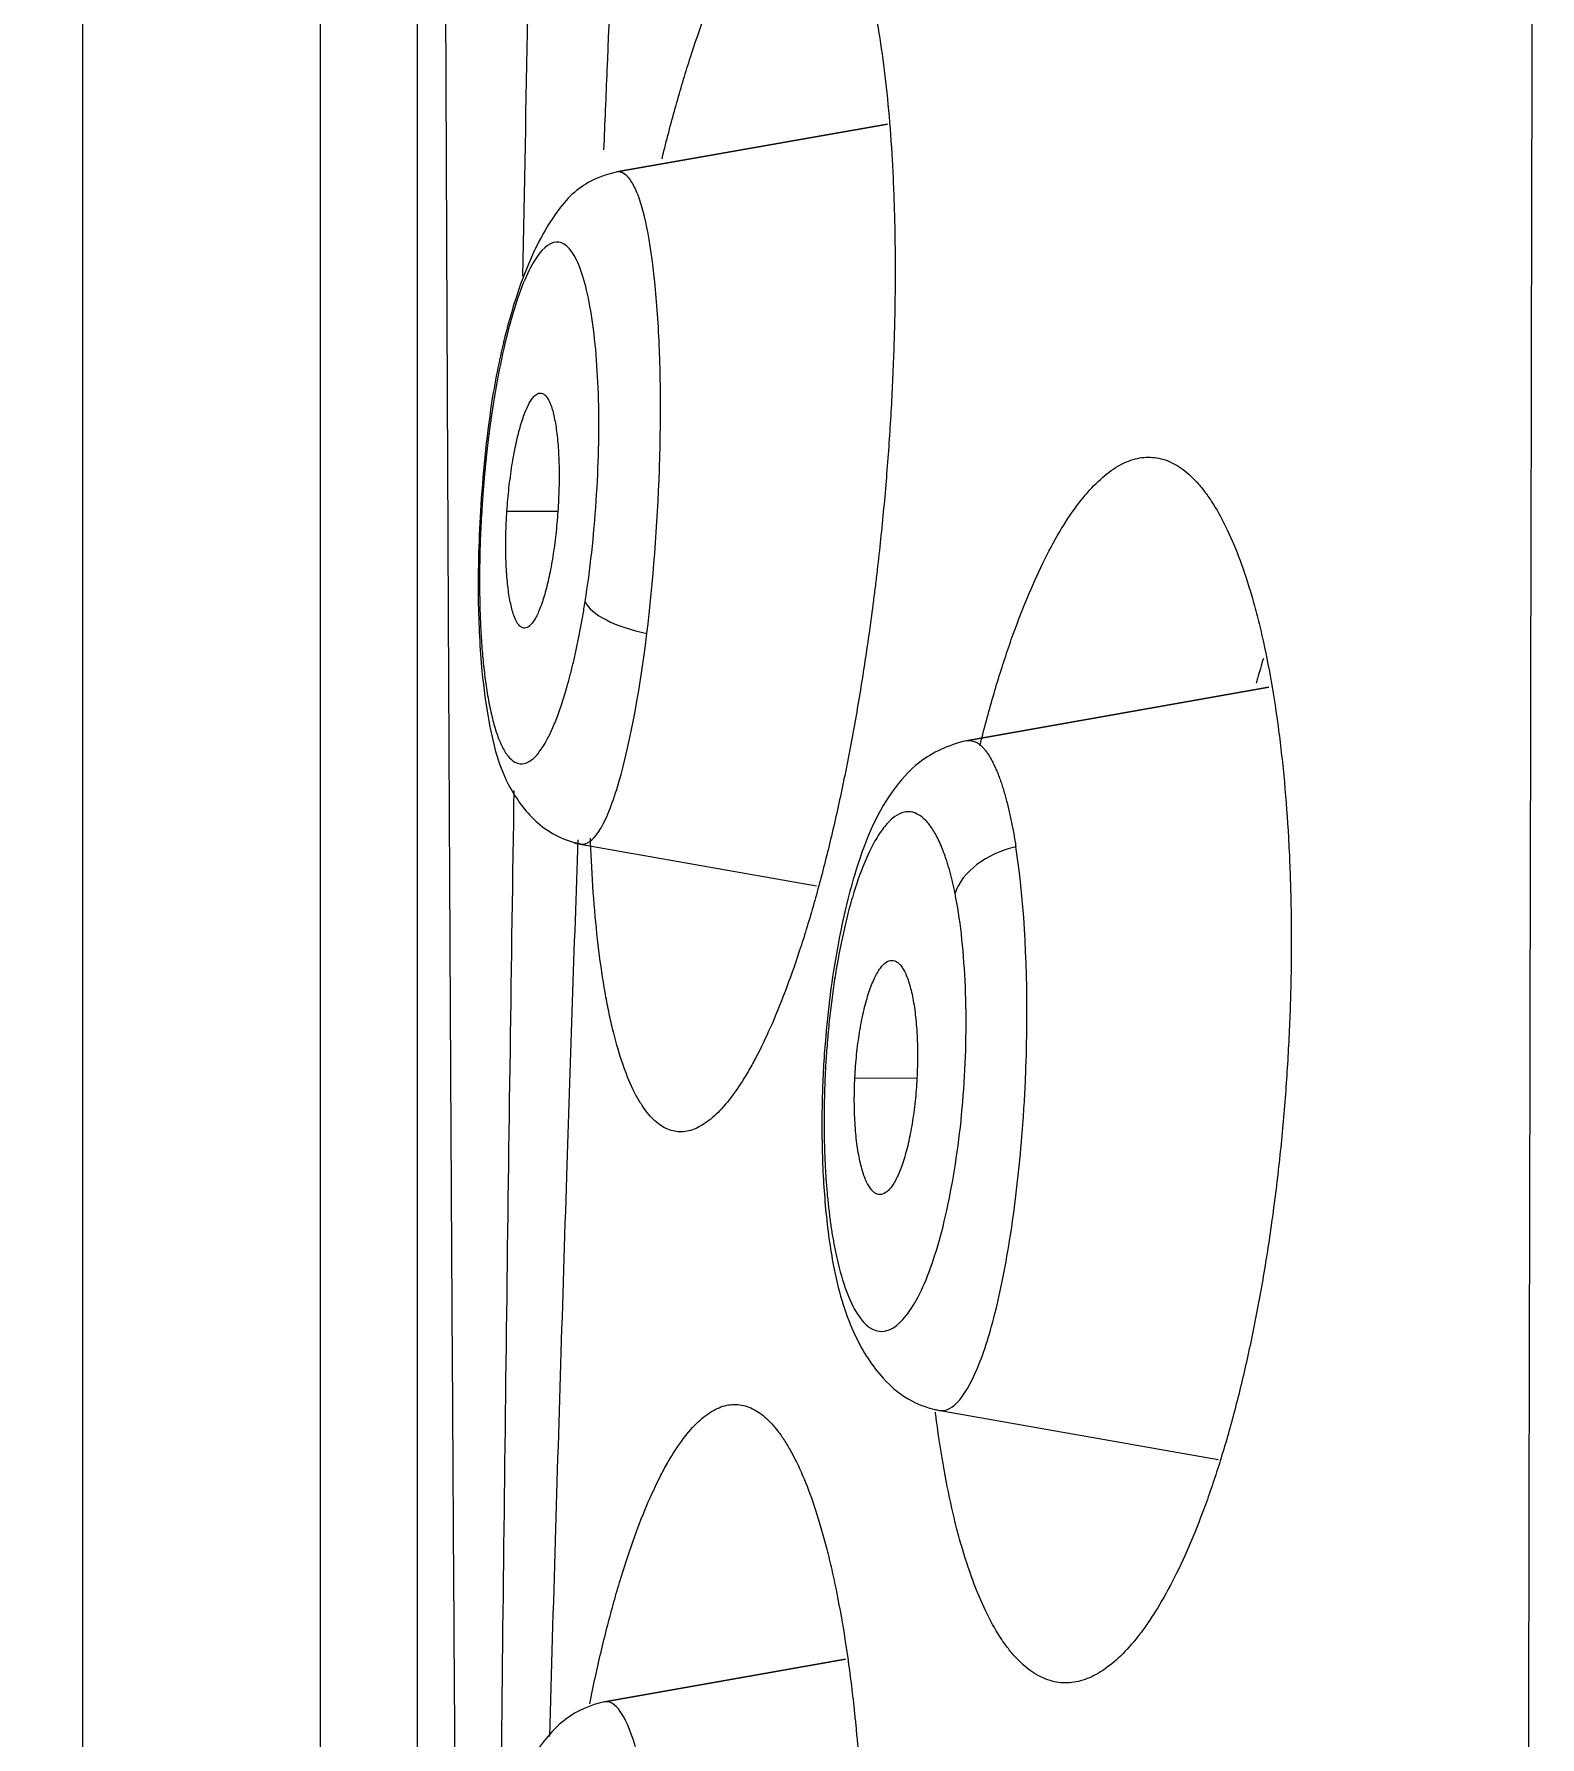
# Model space of a CAD drawing. Extents: x 541 to 1062, y 0 to 382.
# Drawn here: x 774.9 to 780.76, y 280.25 to 286.87 of the extents above; entities that cross this region are included whole.
import ezdxf

# ---------------------------------------------------------------- set-up
doc = ezdxf.new("R2010")
doc.units = 0
doc.header["$LTSCALE"] = 10
doc.header["$MEASUREMENT"] = 0
doc.header["$PDMODE"] = 3
doc.header["$PDSIZE"] = -10
doc.layers.get('0').update_dxf_attribs({"linetype": 'CONTINUOUS'})
doc.layers.get('DEFPOINTS').update_dxf_attribs({"linetype": 'CONTINUOUS'})
doc.layers.add('1', color=7, linetype='CONTINUOUS')
doc.styles.add('Daelim Dimension', font='')
doc.styles.get('Daelim Dimension').set_extended_font_data('NanumGothic')
doc.dimstyles.new('DEFAULT', dxfattribs={"dimscale": 2, "dimtxt": 2, "dimasz": 2, "dimexe": 0, "dimexo": 2, "dimgap": 1, "dimtad": 1, "dimdec": 1, "dimzin": 9, "dimdsep": 46, "dimtxsty": 'Daelim Dimension', "dimcen": 0.5, "dimclrd": 252, "dimclre": 252, "dimclrt": 3, "dimadec": 1, "dimazin": 0, "dimtfac": 1, "dimtdec": 1, "dimtix": 1, "dimtmove": 0, "dimatfit": 3, "dimfxl": 1, "dimtolj": 1, "dimtzin": 1, "dimlwd": 9, "dimlwe": 9, "dimarcsym": 0})

# ---------------------------------------------------------------- blocks, each defined once
blk = doc.blocks.new('*D9')
at = {"color": 5, "linetype": 'ByBlock', "lineweight": 9, "ltscale": 0.5, "transparency": 16777216}
for p, q in [((729.6377, 97.5389), (729.6377, 341.2206)), ((733.6377, 341.2206), (805.042, 341.2206)), ((809.042, 265.765), (809.042, 341.2206))]:
    blk.add_line(p, q, dxfattribs=at)
at = {"color": 5, "ltscale": 0.5, "transparency": 16777216}
for points in [[(733.6377, 341.8873), (733.6377, 340.5539), (729.6377, 341.2206)], [(805.042, 341.8873), (805.042, 340.5539), (809.042, 341.2206)]]:
    blk.add_solid(points, dxfattribs=at)
at = {"layer": 'DEFPOINTS', "color": 0, "ltscale": 0.5, "transparency": 16777216}
for p in [(809.042, 341.2206), (809.042, 261.765), (729.6377, 93.5389)]:
    blk.add_point(p, dxfattribs=at)
at = {"color": 7, "ltscale": 0.5, "transparency": 16777216, "insert": (769.3398, 346.2206), "char_height": 6, "attachment_point": 5, "style": 'Daelim Dimension'}
blk.add_mtext('\\A1;79.4', dxfattribs=at)

msp = doc.modelspace()

# ---------------------------------------------------------------- linework, layer by layer
at = {"layer": '1', "color": 7, "linetype": 'Continuous', "lineweight": 13}
for p, q in [((776.3946, 302.2637), (776.3946, 249.8852)), ((776.0168, 301.8878), (776.0168, 276.0745)), ((775.094, 276.0745), (775.094, 300.9017)), ((776.7434, 285.0164), (776.941, 285.0154)), ((778.5292, 284.1233), (779.7059, 284.3308)), ((778.0963, 282.8128), (778.3373, 282.8112)), ((777.1228, 280.3864), (778.0594, 280.5515))]:
    msp.add_line(p, q, dxfattribs=at)
at = {"layer": '1', "color": 7, "linetype": 'Continuous', "lineweight": 18}
for p, q in [((778.2227, 286.5211), (777.1692, 286.3353)), ((777.1695, 286.3354), (778.2227, 286.5211)), ((779.7059, 284.3308), (778.5288, 284.1233)), ((777.0056, 283.7253), (777.9473, 283.5593)), ((778.4058, 281.5223), (779.509, 281.3277)), ((778.0594, 280.5515), (777.1226, 280.3863))]:
    msp.add_line(p, q, dxfattribs=at)
at = {"layer": '1', "color": 7, "linetype": 'Continuous', "lineweight": 13}
for centre, major_axis, ratio, start_param, end_param in [((777.3396, 284.6449), (-0.2963, 0.0467), 0.375022, 0.239175, 1.453291), ((778.7747, 283.5133), (-0.2941, -0.0594), 0.679675, 4.752543, 5.914226)]:
    msp.add_ellipse(centre, major_axis=major_axis, ratio=ratio, start_param=start_param, end_param=end_param, dxfattribs=at)
at = {"layer": '1', "color": 7, "linetype": 'Continuous', "lineweight": 18}
for points, knots in [([(780.7491, 295.9735), (780.7434, 293.2116), (780.7357, 290.2542), (780.7234, 284.2266), (780.7171, 281.1374), (780.7045, 274.8029), (780.6979, 271.6788), (780.6879, 267.0649), (780.6847, 265.5362), (780.6811, 263.2686), (780.6805, 262.52), (780.6816, 261.4072), (780.6821, 261.0381), (780.6811, 260.3056), (780.6828, 259.9386), (780.6774, 259.5827)], [0, 0, 0, 0, 0.25, 0.25, 0.5, 0.5, 0.75, 0.75, 0.875, 0.875, 0.9375, 0.9375, 0.96875, 0.96875, 1, 1, 1, 1]), ([(776.5999, 272.4948), (776.5997, 272.5209), (776.598, 272.7103), (776.595, 273.0627), (776.5908, 273.5522), (776.5868, 274.0408), (776.5828, 274.5286), (776.5789, 275.0156), (776.575, 275.5018), (776.5713, 275.9872), (776.565, 276.8026), (776.5567, 277.9444), (776.5465, 279.4047), (776.5369, 280.8495), (776.5308, 281.8568), (776.5274, 282.4389), (776.5265, 282.603), (776.5256, 282.7667), (776.5247, 282.9299), (776.5239, 283.0927), (776.523, 283.255), (776.5222, 283.4169), (776.5213, 283.5783), (776.5205, 283.7392), (776.5197, 283.8997), (776.5189, 284.0598), (776.5181, 284.2194), (776.5173, 284.3785), (776.5166, 284.5373), (776.5158, 284.6955), (776.5151, 284.8533), (776.5144, 285.0107), (776.5136, 285.1676), (776.5129, 285.3241), (776.5122, 285.4801), (776.5115, 285.6357), (776.5109, 285.7909), (776.5102, 285.9456), (776.5095, 286.0998), (776.5089, 286.2537), (776.5082, 286.4071), (776.5076, 286.56), (776.507, 286.7125), (776.5063, 286.8646), (776.5057, 287.0163), (776.5051, 287.1675), (776.5046, 287.3183), (776.504, 287.4686), (776.5034, 287.6186), (776.5031, 287.7182), (776.5029, 287.768)], [0, 0, 0, 0, 0.005001, 0.036235, 0.067379, 0.09844, 0.129427, 0.160351, 0.19122, 0.222042, 0.252828, 0.346665, 0.440009, 0.533118, 0.626247, 0.637063, 0.647866, 0.658657, 0.669436, 0.680203, 0.69096, 0.701706, 0.712442, 0.723168, 0.733884, 0.744592, 0.755291, 0.765983, 0.776666, 0.787343, 0.798012, 0.808675, 0.819332, 0.829984, 0.84063, 0.851272, 0.861909, 0.872543, 0.883173, 0.8938, 0.904425, 0.915047, 0.925668, 0.936287, 0.946905, 0.957523, 0.968142, 0.97876, 0.989379, 1, 1, 1, 1]), ([(777.3464, 286.3865), (777.3489, 286.3965), (777.3676, 286.4721), (777.3869, 286.5447), (777.4126, 286.636), (777.4213, 286.6658), (777.4346, 286.7097), (777.439, 286.7242), (777.4479, 286.7528), (777.4702, 286.8232), (777.5107, 286.941), (777.5658, 287.0795), (777.6032, 287.1596), (777.6268, 287.2057), (777.6315, 287.2147), (777.6409, 287.2322), (777.6551, 287.2578), (777.6691, 287.2813), (777.6972, 287.3255), (777.7344, 287.3772), (777.7712, 287.4143), (777.7987, 287.4366), (777.8079, 287.4432), (777.8261, 287.4543), (777.8352, 287.4589), (777.8622, 287.4698), (777.8799, 287.4731), (777.8973, 287.4725)], [0, 0, 0, 0, 0.014924, 0.113431, 0.113431, 0.162685, 0.162685, 0.187312, 0.187312, 0.211939, 0.310447, 0.408954, 0.507462, 0.507462, 0.532089, 0.532089, 0.556716, 0.605969, 0.605969, 0.704477, 0.802985, 0.802985, 0.852239, 0.852239, 0.901492, 0.901492, 1, 1, 1, 1]), ([(777.8973, 287.4725), (777.9145, 287.4719), (777.9481, 287.463), (777.9956, 287.427), (778.0255, 287.388), (778.0473, 287.353), (778.0544, 287.3404), (778.0684, 287.3131), (778.0753, 287.2986), (778.0952, 287.2525), (778.1205, 287.1841), (778.143, 287.1022), (778.1641, 287.0133), (778.1739, 286.9654), (778.1921, 286.8626), (778.2086, 286.7543), (778.228, 286.5762), (778.2375, 286.447), (778.2423, 286.3629), (778.2432, 286.3459), (778.2448, 286.3116), (778.2456, 286.2943), (778.2478, 286.2419), (778.249, 286.2066), (778.2519, 286.0997), (778.2538, 285.9542), (778.2519, 285.8029), (778.249, 285.6872), (778.2478, 285.6483), (778.2448, 285.5697), (778.2431, 285.5299), (778.2373, 285.4108), (778.2276, 285.2517), (778.2077, 285.0124), (778.1907, 284.8524), (778.1789, 284.7522), (778.1765, 284.7322), (778.1716, 284.6924), (778.164, 284.6328), (778.1561, 284.574), (778.1395, 284.4572), (778.116, 284.3039), (778.0895, 284.1552), (778.072, 284.0638), (778.0684, 284.0456), (778.0612, 284.0093), (778.0576, 283.9912), (778.0465, 283.9374), (778.039, 283.9021), (778.0161, 283.7981), (777.9845, 283.6639), (777.9509, 283.5388), (777.925, 283.4483), (777.9162, 283.4187), (777.8984, 283.3607), (777.8893, 283.3321), (777.862, 283.249), (777.8251, 283.1445), (777.7684, 283.0061), (777.7298, 282.9261), (777.7054, 282.8799), (777.7005, 282.8709), (777.6907, 282.8532), (777.6858, 282.8446), (777.6711, 282.8194), (777.6613, 282.8035), (777.632, 282.7586), (777.5931, 282.7059), (777.5547, 282.6674), (777.526, 282.6439), (777.5165, 282.637), (777.4975, 282.625), (777.488, 282.6199), (777.4597, 282.6074), (777.4412, 282.603), (777.423, 282.6023)], [0, 0, 0, 0, 0.03125, 0.0625, 0.09375, 0.09375, 0.109375, 0.109375, 0.125, 0.125, 0.15625, 0.1875, 0.1875, 0.21875, 0.21875, 0.25, 0.28125, 0.3125, 0.3125, 0.320313, 0.320313, 0.328125, 0.328125, 0.34375, 0.34375, 0.375, 0.40625, 0.40625, 0.421875, 0.421875, 0.4375, 0.4375, 0.46875, 0.5, 0.53125, 0.53125, 0.539063, 0.539063, 0.546875, 0.5625, 0.5625, 0.59375, 0.625, 0.625, 0.632813, 0.632813, 0.640625, 0.640625, 0.65625, 0.65625, 0.6875, 0.71875, 0.71875, 0.734375, 0.734375, 0.75, 0.75, 0.78125, 0.8125, 0.84375, 0.84375, 0.851563, 0.851563, 0.859375, 0.859375, 0.875, 0.875, 0.90625, 0.9375, 0.9375, 0.953125, 0.953125, 0.96875, 0.96875, 1, 1, 1, 1]), ([(777.1693, 286.3342), (777.1289, 286.3253), (777.0327, 286.2902), (776.9145, 286.1666), (776.8085, 285.9518), (776.7314, 285.6919), (776.699, 285.5325), (776.6848, 285.4443)], [0, 0, 0, 0, 0.135797, 0.35229, 0.642684, 0.813582, 1, 1, 1, 1]), ([(777.0475, 284.664), (777.0671, 284.7881), (777.0814, 284.9178), (777.0998, 285.1935), (777.1028, 285.3249), (777.0964, 285.5724), (777.0871, 285.6833), (777.0571, 285.8724), (777.0375, 285.9444), (776.9906, 286.0407), (776.9639, 286.0638), (776.905, 286.0598), (776.8754, 286.0333), (776.8155, 285.9301), (776.7873, 285.8577), (776.7327, 285.6656), (776.7094, 285.5558), (776.6899, 285.432)], [0, 0, 0, 0, 0.125, 0.125, 0.25, 0.25, 0.375, 0.375, 0.5, 0.5, 0.625, 0.625, 0.75, 0.75, 0.875, 0.875, 1, 1, 1, 1]), ([(776.7434, 285.0164), (776.7455, 285.047), (776.7481, 285.077), (776.753, 285.1213), (776.7548, 285.1359), (776.7586, 285.1649), (776.7607, 285.1792), (776.7672, 285.2209), (776.7721, 285.2473), (776.78, 285.2846), (776.7828, 285.2967), (776.7885, 285.32), (776.7914, 285.331), (776.8003, 285.3625), (776.8066, 285.3814), (776.8163, 285.4063), (776.8197, 285.414), (776.8263, 285.428), (776.8329, 285.4407), (776.8396, 285.4507), (776.8464, 285.4594), (776.8498, 285.4631), (776.8599, 285.472), (776.8664, 285.475), (776.8761, 285.4752), (776.8793, 285.4745), (776.8856, 285.4717), (776.8886, 285.4696), (776.8976, 285.4611), (776.9032, 285.4526), (776.9111, 285.4357), (776.9136, 285.4293), (776.9184, 285.4152), (776.9207, 285.4075), (776.9272, 285.3827), (776.9309, 285.3638), (776.9358, 285.3317), (776.9373, 285.3204), (776.9399, 285.2971), (776.9421, 285.2729), (776.9438, 285.247), (776.9451, 285.2203), (776.9455, 285.2064), (776.9465, 285.1642), (776.9464, 285.1352), (776.9453, 285.0906), (776.9447, 285.0755), (776.9433, 285.0451), (776.9424, 285.0298), (776.9413, 285.0145)], [0, 0, 0, 0, 0.0625, 0.0625, 0.09375, 0.09375, 0.125, 0.125, 0.1875, 0.1875, 0.21875, 0.21875, 0.25, 0.25, 0.3125, 0.3125, 0.34375, 0.34375, 0.375, 0.40625, 0.40625, 0.4375, 0.4375, 0.5, 0.5, 0.53125, 0.53125, 0.5625, 0.5625, 0.625, 0.625, 0.65625, 0.65625, 0.6875, 0.6875, 0.75, 0.75, 0.78125, 0.78125, 0.8125, 0.84375, 0.84375, 0.875, 0.875, 0.9375, 0.9375, 0.96875, 0.96875, 1, 1, 1, 1]), ([(776.6878, 285.4639), (776.6664, 285.3237), (776.6382, 285.0643), (776.6273, 284.6861), (776.6418, 284.4039), (776.6755, 284.1614), (776.7255, 283.9669), (776.8641, 283.7832), (776.9675, 283.7352), (777.0317, 283.7215)], [0, 0, 0, 0, 0.190985, 0.354147, 0.490256, 0.599191, 0.769544, 0.875954, 1, 1, 1, 1]), ([(776.6899, 285.432), (776.6892, 285.4272), (776.6877, 285.4176), (776.6855, 285.4032), (776.6833, 285.3887), (776.6812, 285.3742), (776.6792, 285.3596), (776.6772, 285.3449), (776.6752, 285.3302), (776.6733, 285.3154), (776.6714, 285.3006), (776.6696, 285.2857), (776.6678, 285.2707), (776.6661, 285.2557), (776.6644, 285.2406), (776.6628, 285.2255), (776.6612, 285.2103), (776.6597, 285.195), (776.6582, 285.1797), (776.6567, 285.1643), (776.6553, 285.1489), (776.654, 285.1334), (776.6527, 285.1178), (776.6514, 285.1022), (776.6502, 285.0866), (776.649, 285.0708), (776.6479, 285.0551), (776.6448, 285.009), (776.6406, 284.9332), (776.6372, 284.829), (776.6364, 284.7274), (776.6381, 284.6319), (776.6418, 284.5433), (776.6475, 284.4622), (776.6552, 284.387), (776.6635, 284.3269), (776.6717, 284.2797), (776.6789, 284.2432), (776.6867, 284.2096), (776.695, 284.1788), (776.7038, 284.1508), (776.7131, 284.1256), (776.7273, 284.0934), (776.7472, 284.0606), (776.7739, 284.037), (776.8023, 284.0305), (776.8317, 284.0404), (776.8617, 284.0674), (776.8893, 284.1074), (776.914, 284.155), (776.9359, 284.2064), (776.9571, 284.2661), (776.973, 284.3181), (776.9838, 284.357), (776.9898, 284.3799), (776.9958, 284.4033), (777.0016, 284.4271), (777.0072, 284.4515), (777.0128, 284.4763), (777.0182, 284.5017), (777.0234, 284.5275), (777.0285, 284.5538), (777.0335, 284.5806), (777.0383, 284.6079), (777.043, 284.6357), (777.046, 284.6545), (777.0475, 284.664)], [0, 0, 0, 0, 0.004847, 0.009683, 0.014509, 0.019326, 0.024135, 0.028937, 0.033733, 0.038525, 0.043314, 0.048101, 0.052888, 0.057674, 0.062463, 0.067254, 0.072049, 0.076849, 0.081656, 0.08647, 0.091293, 0.096126, 0.10097, 0.105826, 0.110695, 0.115579, 0.120479, 0.125396, 0.15843, 0.190966, 0.223382, 0.256057, 0.286095, 0.315713, 0.345194, 0.374828, 0.392983, 0.410947, 0.428774, 0.446518, 0.464235, 0.481982, 0.499814, 0.541157, 0.58253, 0.624627, 0.666687, 0.708223, 0.749917, 0.781233, 0.812341, 0.84353, 0.875089, 0.884887, 0.894622, 0.904302, 0.913937, 0.923533, 0.933101, 0.942648, 0.952184, 0.961717, 0.971256, 0.980811, 0.990389, 1, 1, 1, 1]), ([(778.5828, 284.1052), (778.5909, 284.1376), (778.6161, 284.2347), (778.6428, 284.3268), (778.6708, 284.4161), (778.6803, 284.4452), (778.6948, 284.4882), (778.6997, 284.5023), (778.7095, 284.5302), (778.7341, 284.5988), (778.7796, 284.7136), (778.8425, 284.8482), (778.8861, 284.9257), (778.9305, 284.9969), (778.9528, 285.0288), (778.9975, 285.0856), (779.0423, 285.1352), (779.0874, 285.1708), (779.1214, 285.1921), (779.1327, 285.1983), (779.1554, 285.2088), (779.1668, 285.2132), (779.2007, 285.2233), (779.2231, 285.2264), (779.2454, 285.2256)], [0, 0, 0, 0, 0.04662, 0.141958, 0.141958, 0.189627, 0.189627, 0.213462, 0.213462, 0.237296, 0.332634, 0.427972, 0.52331, 0.52331, 0.618648, 0.618648, 0.713986, 0.809324, 0.809324, 0.856993, 0.856993, 0.904662, 0.904662, 1, 1, 1, 1]), ([(779.2454, 285.2256), (779.2674, 285.2248), (779.3106, 285.2159), (779.3731, 285.1809), (779.4132, 285.1432), (779.4428, 285.1094), (779.4525, 285.0972), (779.467, 285.0775), (779.4718, 285.0706), (779.4813, 285.0566), (779.5049, 285.0205), (779.5453, 284.9462), (779.5784, 284.867), (779.6101, 284.7811), (779.6253, 284.7349), (779.6433, 284.6727), (779.6469, 284.6601), (779.6539, 284.6344), (779.6642, 284.5954), (779.674, 284.555), (779.6928, 284.4722), (779.7159, 284.3566), (779.7351, 284.2309), (779.748, 284.1327), (779.752, 284.0993), (779.7577, 284.0482), (779.7613, 284.0137), (779.7714, 283.9093), (779.7833, 283.7485), (779.7893, 283.6001), (779.7929, 283.4488), (779.7936, 283.3718), (779.7925, 283.2147), (779.7907, 283.1361), (779.7849, 282.9788), (779.7767, 282.8215), (779.764, 282.6639), (779.7526, 282.5458), (779.7485, 282.5062), (779.7398, 282.428), (779.7352, 282.3893), (779.7206, 282.2739), (779.6991, 282.1227), (779.6736, 281.9764), (779.653, 281.8686), (779.6459, 281.833), (779.6311, 281.7625), (779.6235, 281.7277), (779.6002, 281.6254), (779.5676, 281.4937), (779.532, 281.3712), (779.5043, 281.2827), (779.4901, 281.2394), (779.4756, 281.1973), (779.4658, 281.1695), (779.4608, 281.1558), (779.4359, 281.0882), (779.3953, 280.9863), (779.3318, 280.8517), (779.2879, 280.774), (779.2599, 280.7292), (779.2543, 280.7204), (779.243, 280.7033), (779.2374, 280.6949), (779.2204, 280.6705), (779.209, 280.6551), (779.1522, 280.5825), (779.1065, 280.5384), (779.0491, 280.5004), (779.0376, 280.4937), (779.0145, 280.482), (779.003, 280.477), (778.9684, 280.4648), (778.9456, 280.4603), (778.9229, 280.4595)], [0, 0, 0, 0, 0.03125, 0.0625, 0.09375, 0.09375, 0.109375, 0.109375, 0.117188, 0.117188, 0.125, 0.15625, 0.1875, 0.1875, 0.21875, 0.21875, 0.226563, 0.226563, 0.234375, 0.25, 0.25, 0.28125, 0.3125, 0.3125, 0.328125, 0.328125, 0.335937, 0.34375, 0.375, 0.40625, 0.40625, 0.4375, 0.4375, 0.46875, 0.46875, 0.5, 0.53125, 0.53125, 0.546875, 0.546875, 0.5625, 0.5625, 0.59375, 0.625, 0.625, 0.640625, 0.640625, 0.65625, 0.65625, 0.6875, 0.71875, 0.71875, 0.734375, 0.742187, 0.742187, 0.75, 0.75, 0.78125, 0.8125, 0.84375, 0.84375, 0.851562, 0.851562, 0.859375, 0.859375, 0.875, 0.875, 0.9375, 0.9375, 0.953125, 0.953125, 0.96875, 0.96875, 1, 1, 1, 1]), ([(776.9413, 285.0145), (776.9392, 284.9841), (776.9365, 284.9544), (776.9316, 284.9105), (776.9298, 284.896), (776.926, 284.8674), (776.9239, 284.8532), (776.9173, 284.8119), (776.9124, 284.7858), (776.9045, 284.7489), (776.9018, 284.7369), (776.8961, 284.714), (776.8932, 284.7031), (776.8842, 284.6719), (776.878, 284.6533), (776.8683, 284.6287), (776.865, 284.6211), (776.8584, 284.6073), (776.8518, 284.5948), (776.8452, 284.5849), (776.8385, 284.5763), (776.8351, 284.5727), (776.8251, 284.5639), (776.8185, 284.561), (776.809, 284.5608), (776.8058, 284.5614), (776.7996, 284.5642), (776.7965, 284.5663), (776.7876, 284.5747), (776.7821, 284.583), (776.7742, 284.5997), (776.7717, 284.606), (776.7669, 284.62), (776.7646, 284.6275), (776.7582, 284.652), (776.7544, 284.6707), (776.7496, 284.7023), (776.7481, 284.7135), (776.7455, 284.7366), (776.7432, 284.7605), (776.7415, 284.7861), (776.7402, 284.8125), (776.7397, 284.8262), (776.7387, 284.8681), (776.7387, 284.8968), (776.7397, 284.941), (776.7402, 284.9559), (776.7416, 284.986), (776.7424, 285.0012), (776.7434, 285.0164)], [0, 0, 0, 0, 0.0625, 0.0625, 0.09375, 0.09375, 0.125, 0.125, 0.1875, 0.1875, 0.21875, 0.21875, 0.25, 0.25, 0.3125, 0.3125, 0.34375, 0.34375, 0.375, 0.40625, 0.40625, 0.4375, 0.4375, 0.5, 0.5, 0.53125, 0.53125, 0.5625, 0.5625, 0.625, 0.625, 0.65625, 0.65625, 0.6875, 0.6875, 0.75, 0.75, 0.78125, 0.78125, 0.8125, 0.84375, 0.84375, 0.875, 0.875, 0.9375, 0.9375, 0.96875, 0.96875, 1, 1, 1, 1]), ([(779.6847, 284.4434), (779.677, 284.4178), (779.6676, 284.3859), (779.6585, 284.3532), (779.6568, 284.3472)], [0, 0, 0, 0, 0.817368, 1, 1, 1, 1]), ([(778.529, 284.1232), (778.4592, 284.1057), (778.3493, 284.0566), (778.1953, 283.8787), (778.1041, 283.6585), (778.0244, 283.3261), (777.9841, 283.0287), (777.9676, 282.7478), (777.9672, 282.5138), (777.9818, 282.2762), (778.0022, 282.1354), (778.0156, 282.0677)], [0, 0, 0, 0, 0.10431, 0.188288, 0.374183, 0.491835, 0.634703, 0.715956, 0.803758, 0.898361, 1, 1, 1, 1]), ([(778.4859, 283.53), (778.4851, 283.5338), (778.4835, 283.5416), (778.481, 283.5529), (778.4785, 283.5641), (778.476, 283.5751), (778.4734, 283.5858), (778.4707, 283.5964), (778.468, 283.6068), (778.4653, 283.617), (778.4624, 283.627), (778.4596, 283.6368), (778.4567, 283.6464), (778.4537, 283.6557), (778.4506, 283.6649), (778.4476, 283.6739), (778.4444, 283.6827), (778.4412, 283.6913), (778.438, 283.6997), (778.4347, 283.7079), (778.4313, 283.7159), (778.4279, 283.7237), (778.4217, 283.7374), (778.4124, 283.7559), (778.3999, 283.7773), (778.3869, 283.796), (778.3685, 283.8177), (778.3443, 283.8376), (778.3126, 283.8488), (778.2788, 283.8451), (778.2432, 283.8242), (778.2082, 283.7872), (778.1743, 283.736), (778.142, 283.6715), (778.1126, 283.5971), (778.0862, 283.5159), (778.0631, 283.4298), (778.0422, 283.3361), (778.0251, 283.2438), (778.0115, 283.1559), (778.001, 283.0743), (777.9922, 282.9911), (777.9857, 282.9111), (777.981, 282.8349), (777.9781, 282.7631), (777.9766, 282.6955), (777.9763, 282.6326), (777.977, 282.5746), (777.9786, 282.5176), (777.9808, 282.4702), (777.983, 282.4323), (777.985, 282.4033), (777.9873, 282.3749), (777.9898, 282.347), (777.9926, 282.3196), (777.9957, 282.2927), (777.999, 282.2663), (778.0025, 282.2405), (778.0063, 282.2152), (778.0104, 282.1904), (778.0147, 282.1661), (778.0178, 282.1504), (778.0194, 282.1425)], [0, 0, 0, 0, 0.005018, 0.01003, 0.015036, 0.020039, 0.02504, 0.030039, 0.035039, 0.040041, 0.045045, 0.050053, 0.055067, 0.060087, 0.065116, 0.070154, 0.075202, 0.080263, 0.085336, 0.090424, 0.095527, 0.100648, 0.105786, 0.123271, 0.140752, 0.15828, 0.175905, 0.213076, 0.250114, 0.291671, 0.33311, 0.375091, 0.415328, 0.455189, 0.495255, 0.530478, 0.565283, 0.600099, 0.635354, 0.66197, 0.688328, 0.714626, 0.741063, 0.763185, 0.785378, 0.807767, 0.826234, 0.844633, 0.86303, 0.881492, 0.891379, 0.901229, 0.911052, 0.920859, 0.930661, 0.940468, 0.95029, 0.960139, 0.970024, 0.979956, 0.989945, 1, 1, 1, 1]), ([(777.423, 282.6023), (777.4046, 282.6017), (777.3689, 282.6082), (777.3184, 282.641), (777.2869, 282.6782), (777.2641, 282.712), (777.2566, 282.7242), (777.2419, 282.7507), (777.2348, 282.7649), (777.214, 282.81), (777.188, 282.8772), (777.165, 282.9583), (777.1491, 283.0245), (777.1414, 283.0589), (777.1342, 283.0954), (777.1295, 283.1202), (777.1272, 283.1328), (777.1159, 283.1969), (777.1, 283.3051), (777.0819, 283.4836), (777.0737, 283.6135), (777.0697, 283.7019), (777.0688, 283.7229), (777.068, 283.7441)], [0, 0, 0, 0, 0.097036, 0.194071, 0.291107, 0.291107, 0.339624, 0.339624, 0.388142, 0.388142, 0.485178, 0.582213, 0.582213, 0.630731, 0.65499, 0.65499, 0.679249, 0.679249, 0.776284, 0.87332, 0.970356, 0.970356, 1, 1, 1, 1]), ([(778.0194, 282.1425), (778.0389, 282.0455), (778.0642, 281.9686), (778.1236, 281.8602), (778.1563, 281.8309), (778.2256, 281.8222), (778.2608, 281.8429), (778.3327, 281.9348), (778.3657, 282.001), (778.4272, 282.1784), (778.4532, 282.2822), (778.4976, 282.5306), (778.513, 282.6591), (778.53, 282.9285), (778.5311, 283.0615), (778.5185, 283.3192), (778.5056, 283.4324), (778.4859, 283.53)], [0, 0, 0, 0, 0.125, 0.125, 0.25, 0.25, 0.375, 0.375, 0.5, 0.5, 0.625, 0.625, 0.75, 0.75, 0.875, 0.875, 1, 1, 1, 1]), ([(778.0963, 282.8128), (778.0978, 282.8433), (778.1001, 282.8733), (778.1047, 282.9175), (778.1064, 282.9321), (778.1103, 282.9611), (778.1124, 282.9754), (778.1191, 283.017), (778.1242, 283.0433), (778.1327, 283.0805), (778.1357, 283.0926), (778.1419, 283.1157), (778.1452, 283.1266), (778.1551, 283.1579), (778.1621, 283.1766), (778.1733, 283.2014), (778.1771, 283.209), (778.1847, 283.2228), (778.1924, 283.2353), (778.2002, 283.2452), (778.2081, 283.2538), (778.2122, 283.2574), (778.2241, 283.2661), (778.232, 283.269), (778.2437, 283.2691), (778.2476, 283.2684), (778.2553, 283.2656), (778.2591, 283.2635), (778.2702, 283.255), (778.2773, 283.2466), (778.2874, 283.2298), (778.2907, 283.2234), (778.297, 283.2095), (778.3, 283.2019), (778.3087, 283.1773), (778.3139, 283.1585), (778.3208, 283.1266), (778.3229, 283.1154), (778.3268, 283.0923), (778.3304, 283.0682), (778.3332, 283.0424), (778.3356, 283.0158), (778.3367, 283.0019), (778.3391, 282.9598), (778.34, 282.931), (778.34, 282.8716), (778.3393, 282.841), (778.3376, 282.8104)], [0, 0, 0, 0, 0.0625, 0.0625, 0.09375, 0.09375, 0.125, 0.125, 0.1875, 0.1875, 0.21875, 0.21875, 0.25, 0.25, 0.3125, 0.3125, 0.34375, 0.34375, 0.375, 0.40625, 0.40625, 0.4375, 0.4375, 0.5, 0.5, 0.53125, 0.53125, 0.5625, 0.5625, 0.625, 0.625, 0.65625, 0.65625, 0.6875, 0.6875, 0.75, 0.75, 0.78125, 0.78125, 0.8125, 0.84375, 0.84375, 0.875, 0.875, 0.9375, 0.9375, 1, 1, 1, 1]), ([(778.3376, 282.8104), (778.336, 282.78), (778.3337, 282.7502), (778.329, 282.7064), (778.3273, 282.6919), (778.3234, 282.6632), (778.3213, 282.649), (778.3146, 282.6077), (778.3095, 282.5817), (778.3009, 282.5449), (778.2979, 282.5329), (778.2917, 282.5101), (778.2885, 282.4992), (778.2785, 282.4683), (778.2715, 282.4498), (778.2604, 282.4253), (778.2567, 282.4178), (778.2491, 282.4041), (778.2414, 282.3917), (778.2336, 282.382), (778.2258, 282.3735), (778.2218, 282.3699), (778.2098, 282.3613), (778.202, 282.3585), (778.1904, 282.3583), (778.1865, 282.359), (778.1789, 282.3618), (778.1751, 282.3639), (778.164, 282.3723), (778.157, 282.3806), (778.147, 282.3972), (778.1437, 282.4035), (778.1374, 282.4173), (778.1344, 282.4248), (778.1258, 282.4491), (778.1206, 282.4677), (778.1137, 282.4992), (778.1115, 282.5103), (778.1076, 282.5333), (778.1041, 282.5571), (778.1012, 282.5826), (778.0988, 282.609), (778.0977, 282.6226), (778.0952, 282.6645), (778.0943, 282.6931), (778.0941, 282.7373), (778.0943, 282.7522), (778.095, 282.7823), (778.0955, 282.7976), (778.0963, 282.8128)], [0, 0, 0, 0, 0.0625, 0.0625, 0.09375, 0.09375, 0.125, 0.125, 0.1875, 0.1875, 0.21875, 0.21875, 0.25, 0.25, 0.3125, 0.3125, 0.34375, 0.34375, 0.375, 0.40625, 0.40625, 0.4375, 0.4375, 0.5, 0.5, 0.53125, 0.53125, 0.5625, 0.5625, 0.625, 0.625, 0.65625, 0.65625, 0.6875, 0.6875, 0.75, 0.75, 0.78125, 0.78125, 0.8125, 0.84375, 0.84375, 0.875, 0.875, 0.9375, 0.9375, 0.96875, 0.96875, 1, 1, 1, 1]), ([(778.0155, 282.0683), (778.0349, 281.9711), (778.0856, 281.8123), (778.1931, 281.6451), (778.3038, 281.5548), (778.3867, 281.5267), (778.4247, 281.5189)], [0, 0, 0, 0, 0.327665, 0.608484, 0.83423, 1, 1, 1, 1]), ([(777.0654, 280.3781), (777.0725, 280.4135), (777.0938, 280.5154), (777.1166, 280.6119), (777.1401, 280.7038), (777.1481, 280.7338), (777.1644, 280.7927), (777.1727, 280.8216), (777.1979, 280.9056), (777.2322, 281.011), (777.2859, 281.1502), (777.3232, 281.2303), (777.347, 281.2764), (777.3518, 281.2854), (777.3613, 281.3029), (777.3757, 281.3286), (777.3902, 281.352), (777.4191, 281.3962), (777.4578, 281.4478), (777.4969, 281.4847), (777.5264, 281.5069), (777.5362, 281.5133), (777.5559, 281.5243), (777.5658, 281.5289), (777.5954, 281.5396), (777.6149, 281.5428), (777.6344, 281.5421)], [0, 0, 0, 0, 0.049249, 0.144324, 0.144324, 0.191862, 0.191862, 0.239399, 0.239399, 0.334474, 0.429549, 0.524625, 0.524625, 0.548393, 0.548393, 0.572162, 0.6197, 0.6197, 0.714775, 0.80985, 0.80985, 0.857387, 0.857387, 0.904925, 0.904925, 1, 1, 1, 1]), ([(777.6344, 281.5421), (777.6537, 281.5415), (777.6916, 281.5325), (777.7466, 281.4967), (777.7821, 281.458), (777.8083, 281.4233), (777.8169, 281.4108), (777.8341, 281.3838), (777.8425, 281.3694), (777.8674, 281.3237), (777.8994, 281.256), (777.9292, 281.1748), (777.9578, 281.087), (777.9716, 281.0396), (777.988, 280.9761), (777.9913, 280.9631), (777.9976, 280.9369), (778.0071, 280.8971), (778.0161, 280.8559), (778.0334, 280.7714), (778.0549, 280.6535), (778.0732, 280.5254), (778.0857, 280.4253), (778.0896, 280.3912), (778.0952, 280.3392), (778.097, 280.3216), (778.1005, 280.2864), (778.109, 280.1979), (778.1214, 280.0344), (778.1287, 279.8834), (778.134, 279.7294), (778.1357, 279.651), (778.137, 279.4912), (778.1366, 279.4112), (778.1339, 279.251), (778.1291, 279.0906), (778.1204, 278.93), (778.1124, 278.8093), (778.1094, 278.769), (778.103, 278.689), (778.0996, 278.6493), (778.0887, 278.5313), (778.0723, 278.3764), (778.0524, 278.2265), (778.036, 278.116), (778.0304, 278.0794), (778.0215, 278.0251), (778.0185, 278.0071), (778.0124, 277.9713), (777.997, 277.8827), (777.9671, 277.7301), (777.9379, 277.6039), (777.9149, 277.5127), (777.9071, 277.4829), (777.8911, 277.4245), (777.8829, 277.3958), (777.8579, 277.3118), (777.8236, 277.2064), (777.7697, 277.0672), (777.7322, 276.9868), (777.7082, 276.9406), (777.7034, 276.9315), (777.6937, 276.9138), (777.6888, 276.9051), (777.6741, 276.8798), (777.6643, 276.8639), (777.6348, 276.8189), (777.5953, 276.7661), (777.5553, 276.7276), (777.5151, 276.6964), (777.4949, 276.6843), (777.4544, 276.6677), (777.4342, 276.6632), (777.4141, 276.6625)], [0, 0, 0, 0, 0.03125, 0.0625, 0.09375, 0.09375, 0.109375, 0.109375, 0.125, 0.125, 0.15625, 0.1875, 0.1875, 0.21875, 0.21875, 0.226563, 0.226563, 0.234375, 0.25, 0.25, 0.28125, 0.3125, 0.3125, 0.328125, 0.328125, 0.335938, 0.335938, 0.34375, 0.375, 0.40625, 0.40625, 0.4375, 0.4375, 0.46875, 0.46875, 0.5, 0.53125, 0.53125, 0.546875, 0.546875, 0.5625, 0.5625, 0.59375, 0.625, 0.625, 0.640625, 0.640625, 0.648438, 0.648438, 0.65625, 0.6875, 0.71875, 0.71875, 0.734375, 0.734375, 0.75, 0.75, 0.78125, 0.8125, 0.84375, 0.84375, 0.851562, 0.851562, 0.859375, 0.859375, 0.875, 0.875, 0.90625, 0.9375, 0.9375, 0.96875, 0.96875, 1, 1, 1, 1]), ([(778.9229, 280.4595), (778.8999, 280.4587), (778.8548, 280.4647), (778.7895, 280.4957), (778.7477, 280.5311), (778.717, 280.5634), (778.7069, 280.5751), (778.6868, 280.6005), (778.677, 280.6141), (778.648, 280.6574), (778.611, 280.722), (778.5769, 280.8002), (778.5445, 280.8853), (778.529, 280.9313), (778.5107, 280.9933), (778.5071, 281.006), (778.5, 281.0316), (778.4896, 281.0705), (778.4798, 281.1109), (778.461, 281.1938), (778.438, 281.3096), (778.4192, 281.4362), (778.4104, 281.5055), (778.41, 281.5088), (778.4096, 281.5121)], [0, 0, 0, 0, 0.099502, 0.199005, 0.298507, 0.298507, 0.348259, 0.348259, 0.39801, 0.39801, 0.497512, 0.597015, 0.597015, 0.696517, 0.696517, 0.721393, 0.721393, 0.746269, 0.79602, 0.79602, 0.895522, 0.995025, 0.995025, 1, 1, 1, 1]), ([(777.1231, 280.3859), (777.0673, 280.3742), (776.9625, 280.3283), (776.8359, 280.176), (776.7443, 279.9588), (776.7014, 279.7823), (776.6855, 279.6832)], [0, 0, 0, 0, 0.225523, 0.469407, 0.727219, 1, 1, 1, 1])]:
    msp.add_open_spline(points, degree=3, knots=knots, dxfattribs=at)
at = {"layer": '1', "color": 7, "linetype": 'Continuous', "lineweight": 13}
for points, knots in [([(777.1907, 288.0853), (777.1807, 287.8624), (777.1708, 287.6383), (777.1512, 287.1871), (777.1416, 286.96), (777.1278, 286.628), (777.1236, 286.5247), (777.1194, 286.421)], [0, 0, 0, 0, 0.408163, 0.408163, 0.816327, 0.816327, 1, 1, 1, 1]), ([(777.2874, 284.54), (777.312, 284.7406), (777.3373, 285.0718), (777.3414, 285.3916), (777.3399, 285.5194), (777.3394, 285.5447), (777.3382, 285.5944), (777.3359, 285.6679), (777.3223, 285.9225), (777.2958, 286.1033), (777.2612, 286.2232), (777.2539, 286.244), (777.2385, 286.2793), (777.2144, 286.3227), (777.1879, 286.3373), (777.1696, 286.3342)], [0, 0, 0, 0, 0.25, 0.375, 0.375, 0.40625, 0.40625, 0.4375, 0.5, 0.75, 0.75, 0.8125, 0.8125, 0.875, 1, 1, 1, 1]), ([(777.0314, 283.7216), (777.0535, 283.7177), (777.0826, 283.7378), (777.1121, 283.7886), (777.1238, 283.8113), (777.1297, 283.8239), (777.1473, 283.8653), (777.2052, 284.0263), (777.257, 284.2914), (777.2874, 284.54)], [0, 0, 0, 0, 0.25, 0.3125, 0.3125, 0.375, 0.375, 0.5, 1, 1, 1, 1]), ([(778.5292, 284.1233), (778.5292, 284.1233), (778.5328, 284.124), (778.5399, 284.1246), (778.5503, 284.1235), (778.5606, 284.1206), (778.5705, 284.116), (778.5802, 284.1096), (778.5896, 284.1015), (778.5987, 284.092), (778.6076, 284.0809), (778.6163, 284.0684), (778.6246, 284.0546), (778.6327, 284.0395), (778.6405, 284.0232), (778.6481, 284.0058), (778.6554, 283.9874), (778.6625, 283.968), (778.6692, 283.9477), (778.6758, 283.9266), (778.682, 283.9047), (778.688, 283.8822), (778.6937, 283.8591), (778.6992, 283.8354), (778.7044, 283.8112), (778.7093, 283.7866), (778.714, 283.7616), (778.7184, 283.7364), (778.7212, 283.7192), (778.7225, 283.7106)], [0, 0, 0, 0, 0.00003, 0.045336, 0.090113, 0.134357, 0.178067, 0.22124, 0.263872, 0.305963, 0.347509, 0.388508, 0.428959, 0.468858, 0.508204, 0.546995, 0.585229, 0.622904, 0.660018, 0.69657, 0.732559, 0.767981, 0.802837, 0.837125, 0.870843, 0.903991, 0.936567, 0.96857, 1, 1, 1, 1]), ([(777.0189, 283.7375), (777.0044, 283.3188), (776.9902, 282.8975), (776.9607, 281.9895), (776.9455, 281.502), (776.9233, 280.7589), (776.9159, 280.505), (776.9087, 280.2506)], [0, 0, 0, 0, 0.365775, 0.365775, 0.783922, 0.783922, 1, 1, 1, 1]), ([(778.4244, 281.519), (778.4504, 281.5142), (778.4773, 281.5287), (778.5307, 281.5928), (778.5705, 281.667), (778.6075, 281.7763), (778.6312, 281.8565), (778.6426, 281.9003), (778.6752, 282.0418), (778.7141, 282.2568), (778.7438, 282.5368), (778.7542, 282.6982), (778.7579, 282.7631), (778.7594, 282.7957), (778.7633, 282.8933), (778.7708, 283.2178), (778.7521, 283.5221), (778.7225, 283.7106)], [0, 0, 0, 0, 0.125, 0.125, 0.25, 0.3125, 0.3125, 0.375, 0.375, 0.5, 0.625, 0.65625, 0.65625, 0.6875, 0.6875, 0.75, 1, 1, 1, 1]), ([(777.2875, 278.357), (777.3146, 278.556), (777.3367, 278.8507), (777.3409, 279.1816), (777.3404, 279.2713), (777.3396, 279.3307), (777.3391, 279.3604), (777.3352, 279.5068), (777.323, 279.7313), (777.2946, 279.9704), (777.2728, 280.0875), (777.2573, 280.1588), (777.249, 280.1911), (777.2057, 280.3346), (777.1646, 280.3921), (777.1229, 280.3859)], [0, 0, 0, 0, 0.25, 0.3125, 0.34375, 0.34375, 0.375, 0.375, 0.5, 0.625, 0.6875, 0.6875, 0.75, 0.75, 1, 1, 1, 1])]:
    msp.add_open_spline(points, degree=3, knots=knots, dxfattribs=at)
at = {"layer": '1', "color": 7, "linetype": 'Continuous', "lineweight": 18}
for points in [[(776.8054, 285.9297), (776.818, 286.609), (776.8314, 287.2777), (776.8459, 287.9336)], [(776.7187, 279.8267), (776.7333, 281.2143), (776.7508, 282.5877), (776.7716, 283.9302)]]:
    msp.add_open_spline(points, degree=3, dxfattribs=at)

# ---------------------------------------------------------------- dimensions: what is measured, and where the dimension line sits
at = {"ltscale": 0.5}
dim = msp.add_linear_dim(base=(809.042, 341.2206), p1=(729.6377, 93.5389), p2=(809.042, 261.765), dimstyle='DEFAULT', override={"dimtxt": 3, "dimclrd": 5, "dimclre": 5, "dimclrt": 7, "dimfxl": 1.25, "dimarcsym": 1}, dxfattribs=at)
dim.commit()
dim.dimension.update_dxf_attribs({"geometry": '*D9', "text_midpoint": (769.3398, 346.2206)})

doc.saveas('drawing.dxf')
